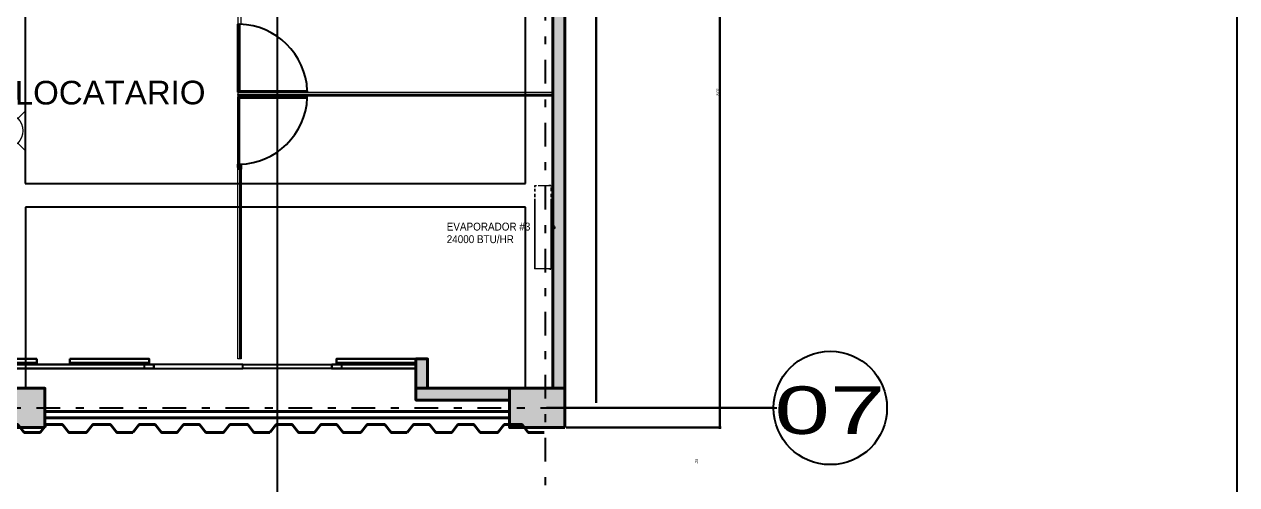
# Model space of a CAD drawing. Header units: millimetres. Extents: x 3781 to 4924, y 1639 to 1721.
# Drawn here: x 4257.45 to 4272.85, y 1649.53 to 1655.38 of the extents above; entities that cross this region are included whole.
import ezdxf

# ---------------------------------------------------------------- set-up
doc = ezdxf.new("R2010")
doc.units = ezdxf.units.MM
for name, pattern in [('CENTER', [0.7, 0.3, -0.2, 0, -0.2]), ('DASHED2', [9.525, 6.35, -3.175]), ('HIDDEN JT', [0.0016, 0.001, -0.0006]), ('HIDDEN2', [0.1875, 0.125, -0.0625]), ('LLUVIAS', [10, 4, -2, 4])]:
    doc.linetypes.add(name, pattern=pattern)
doc.layers.get('Defpoints').update_dxf_attribs({"color": 255})
for name, color, linetype in [('1amobla', 2, 'Continuous'), ('_ACHU3', 253, 'Continuous'), ('A-HATCH CONCRETO', 8, 'Continuous'), ('AS_GL DETECCION_MEZANINE', 7, 'Continuous'), ('DIM', 2, 'Continuous'), ('E-P. MACIZA1', 2, 'HIDDEN2'), ('EJE-ESTRUCTURA', 1, 'CENTER'), ('HACHTCOLUMNA', 250, 'Continuous'), ('JCA_COTAS', 1, 'Continuous'), ('JCA_HATCH 254', 252, 'Continuous'), ('JCA_TEXTO1', 2, 'Continuous'), ('JCA_TEXTO2', 3, 'Continuous'), ('PROYECCION', 1, 'DASHED2'), ('puertas sg', 7, 'Continuous')]:
    doc.layers.add(name, color=color, linetype=linetype)
for name, color, linetype, lineweight in [('A-DETL', 253, 'HIDDEN JT', 9), ('Estructura', 6, 'Continuous', 40), ('M-EQPM', 14, 'Continuous', 18), ('M-EQPM-IDEN', 250, 'Continuous', 9), ('Muro', 4, 'Continuous', 40), ('Piso', 251, 'Continuous', 30), ('TEXTOS', 7, 'Continuous', 20), ('Vidrio', 2, 'Continuous', 30)]:
    doc.layers.add(name, color=color, linetype=linetype, lineweight=lineweight)
doc.layers.add('PDF_A - VENT', color=7, linetype='Continuous', true_color=0xffffff)
doc.layers.add('PDF_VENTANAS', color=7, linetype='Continuous', true_color=0xb9b9b9)
doc.styles.add('ROMANS', font='arial.ttf', dxfattribs={"width": 0.7})
doc.styles.add('SansSerif', font='sanss___.ttf', dxfattribs={"width": 0.9, "height": 0.18})
doc.styles.get("Standard").update_dxf_attribs({"font": 'arial.ttf'})
doc.styles.add('style2', font='arial.ttf', dxfattribs={"width": 1.5})
doc.dimstyles.new('1-10', dxfattribs={"dimscale": 10, "dimtxt": 0.0037, "dimasz": 0.001, "dimexe": 0.0018, "dimexo": 0.0018, "dimgap": 0.0005, "dimtad": 1, "dimzin": 4, "dimdsep": 46, "dimtxsty": 'ROMANS', "dimblk": 'ARCHTICK', "dimcen": 0.003, "dimdle": 0.0015, "dimclrd": 1, "dimclre": 1, "dimclrt": 4, "dimadec": 0, "dimazin": 0, "dimtfac": 1, "dimtix": 1, "dimtmove": 2, "dimatfit": 3, "dimldrblk": 'flecha', "dimfxl": 1, "dimtolj": 1, "dimtzin": 4, "dimarcsym": 0})

# ---------------------------------------------------------------- blocks, each defined once
blk = doc.blocks.new('_ArchTick')
at = {"color": 0, "linetype": 'ByBlock', "const_width": 0.15}
blk.add_lwpolyline([(-0.5, -0.5), (0.5, 0.5)], dxfattribs=at)
blk = doc.blocks.new('*D41')
at = {"layer": 'Defpoints', "color": 0, "transparency": 16777216}
for p in [(-46.702, -6703.674), (-47.386, -6711.699), (-46.702, -6711.699)]:
    blk.add_point(p, dxfattribs=at)
at = {"layer": 'JCA_COTAS', "color": 1, "lineweight": -2, "transparency": 16777216}
for p, q in [((-46.72, -6703.674), (-47.404, -6703.674)), ((-47.386, -6703.659), (-47.386, -6711.714)), ((-46.72, -6711.699), (-47.404, -6711.699))]:
    blk.add_line(p, q, dxfattribs=at)
at = {"layer": 'JCA_COTAS', "color": 1, "lineweight": -2, "transparency": 16777216, "xscale": 0.01, "yscale": 0.01, "zscale": 0.01}
for p, rotation in [((-47.386, -6703.674), 90), ((-47.386, -6711.699), 270)]:
    blk.add_blockref('_ArchTick', p, dxfattribs=dict(at, rotation=rotation))
at = {"layer": 'JCA_COTAS', "color": 4, "transparency": 16777216, "insert": (-47.41, -6707.686), "char_height": 0.037, "attachment_point": 5, "rotation": 90, "style": 'ROMANS'}
blk.add_mtext('\\A1;8.02', dxfattribs=at)
blk = doc.blocks.new('flecha')
at = {"layer": '_ACHU3', "linetype": 'Continuous', "lineweight": 0}
h = blk.add_hatch(color=255, dxfattribs=at)
h.dxf.hatch_style = 1
h.paths.add_polyline_path([(0, 0), (2.4, 0.4), (2.4, 0), (4, 0), (4, 0), (2.4, 0), (2.4, -0.4)])
at = {"layer": '_ACHU3', "linetype": 'Continuous', "lineweight": 0, "flags": 128}
blk.add_lwpolyline([(0, 0), (2.4, 0.4), (2.4, 0), (2.4, 0), (4, 0), (4, 0), (2.4, 0), (2.4, -0.4), (0, 0)], dxfattribs=at)
blk = doc.blocks.new('*D42')
at = {"layer": 'Defpoints', "color": 0, "transparency": 16777216}
for p in [(-49.604, -6711.699), (-49.354, -6711.949), (-47.386, -6711.949)]:
    blk.add_point(p, dxfattribs=at)
at = {"layer": 'JCA_COTAS', "color": 1, "lineweight": -2, "transparency": 16777216}
for p, q in [((-49.586, -6711.699), (-47.368, -6711.699)), ((-47.386, -6711.684), (-47.386, -6711.964)), ((-49.336, -6711.949), (-47.368, -6711.949))]:
    blk.add_line(p, q, dxfattribs=at)
at = {"layer": 'JCA_COTAS', "color": 1, "lineweight": -2, "transparency": 16777216, "xscale": 0.01, "yscale": 0.01, "zscale": 0.01}
for p, rotation in [((-47.386, -6711.699), 90), ((-47.386, -6711.949), 270)]:
    blk.add_blockref('_ArchTick', p, dxfattribs=dict(at, rotation=rotation))
at = {"layer": 'JCA_COTAS', "color": 4, "transparency": 16777216, "insert": (-47.681, -6712.376), "char_height": 0.037, "attachment_point": 5, "rotation": 90, "style": 'ROMANS'}
blk.add_mtext('\\A1;.25', dxfattribs=at)
blk = doc.blocks.new('USA_IDU_RAC_QMD3_231005_SALIDA ATRAS - 18_000BTU_ 208-230V_ AR18CSDABWKNCV-2213265-NIVEL 03')
at = {"layer": 'A-DETL'}
for p, q in [((80.134, -13.676), (80.084, -13.676)), ((80.084, -13.683), (80.134, -13.683)), ((80.209, -13.676), (80.165, -13.676)), ((80.165, -13.683), (80.209, -13.683)), ((80.065, -13.888), (80.065, -13.882)), ((80.083, -13.882), (80.065, -13.882)), ((80.065, -13.891), (80.083, -13.891)), ((80.136, -13.882), (80.103, -13.882)), ((80.103, -13.891), (80.134, -13.891)), ((80.209, -13.882), (80.165, -13.882)), ((80.165, -13.891), (80.209, -13.891))]:
    blk.add_line(p, q, dxfattribs=at)
for centre, major_axis, start_param, end_param in [((80.06, -13.688), (0, 0.00635), 0, 0.261799), ((80.06, -13.688), (0, 0.00635), 6.021386, 6.283185), ((80.065, -13.678), (0, 0.00226), 0, 0.2618), ((81.12, -13.678), (0, 0.00226), 0, 0.2618), ((81.125, -13.688), (0, 0.00635), 6.021386, 6.283185), ((81.125, -13.688), (0, 0.00635), 0, 0.2618), ((80.065, -13.696), (0, 0.498), 1.914621, 1.953968), ((80.065, -13.884), (0, 0.00661), 2.216568, 3.141593), ((81.12, -13.884), (0, 0.00661), 2.910337, 3.141593)]:
    blk.add_ellipse(centre, major_axis=major_axis, ratio=0.000003, start_param=start_param, end_param=end_param, dxfattribs=at)
at = {"layer": 'M-EQPM'}
for p, q in [((80.065, -13.681), (80.06, -13.681)), ((80.065, -13.684), (80.06, -13.684)), ((80.06, -13.69), (80.065, -13.69)), ((80.065, -13.692), (80.06, -13.692)), ((80.065, -13.683), (80.065, -13.676)), ((81.12, -13.676), (80.229, -13.676)), ((80.229, -13.683), (81.12, -13.683)), ((81.12, -13.676), (81.12, -13.683)), ((81.125, -13.681), (81.12, -13.681)), ((81.125, -13.684), (81.12, -13.684)), ((81.12, -13.69), (81.125, -13.69)), ((81.125, -13.692), (81.12, -13.692)), ((80.06, -13.71), (80.065, -13.71)), ((81.12, -13.71), (81.125, -13.71)), ((81.12, -13.882), (80.229, -13.882)), ((80.229, -13.891), (81.12, -13.891)), ((81.12, -13.882), (81.12, -13.888))]:
    blk.add_line(p, q, dxfattribs=at)
for centre, major_axis, start_param, end_param in [((80.06, -13.688), (0, 0.00635), 0, 2.617994), ((80.06, -13.688), (0, 0.00635), 5.497787, 6.283185), ((80.06, -13.687), (0, 0.00318), 0, 3.141593), ((80.06, -13.687), (0, 0.00318), 3.141593, 6.283185), ((80.06, -13.688), (0, 0.00635), 3.665192, 3.926991), ((80.06, -13.701), (0, 0.009), 0, 3.141593), ((80.06, -13.701), (0, 0.009), 5.759587, 6.283185), ((80.065, -13.678), (0, 0.00226), 0, 0.523601), ((80.065, -13.696), (0, 0.498), 1.544707, 1.872346), ((81.12, -13.678), (0, 0.00226), 0, 0.523599), ((81.12, -13.696), (0, 0.498), 1.544707, 1.953968), ((81.125, -13.688), (0, 0.00635), 5.497787, 6.283185), ((81.125, -13.688), (0, 0.00635), 0, 2.617994), ((81.125, -13.687), (0, 0.00318), 3.141593, 6.283185), ((81.125, -13.687), (0, 0.00318), 0, 3.141593), ((81.125, -13.701), (0, 0.009), 5.759587, 6.283185), ((81.125, -13.701), (0, 0.009), 0, 3.141593), ((81.125, -13.688), (0, 0.00635), 3.665192, 3.926991), ((80.06, -13.701), (0, 0.009), 3.141593, 3.665191), ((81.125, -13.701), (0, 0.009), 3.141593, 3.665191), ((81.12, -13.884), (0, 0.00661), 2.216568, 3.141593)]:
    blk.add_ellipse(centre, major_axis=major_axis, ratio=0.000003, start_param=start_param, end_param=end_param, dxfattribs=at)
blk = doc.blocks.new('AS_Strobe-CEILING')
at = {"color": 0, "linetype": 'Continuous', "lineweight": 15}
for p, q in [((-0.105, 0.105), (-0.163, 0.163)), ((0.105, 0.105), (0.163, 0.163)), ((-0.105, -0.105), (-0.163, -0.163)), ((0.105, -0.105), (0.163, -0.163))]:
    blk.add_line(p, q, dxfattribs=at)
blk.add_ellipse((0, 0), major_axis=(0.148, 0), ratio=1, dxfattribs=at)
blk = doc.blocks.new('Horne Strobe Cielo')
at = {"layer": 'AS_GL DETECCION_MEZANINE', "color": 1, "linetype": 'Continuous', "xscale": 1.5, "yscale": 1.5, "zscale": 1.5}
blk.add_blockref('AS_Strobe-CEILING', (-679.742, -2828), dxfattribs=at)
at = {"layer": '1amobla', "color": 7, "linetype": 'Continuous', "ltscale": 0.3, "true_color": 0xffffff, "insert": (-679.843, -2827.878), "char_height": 0.25, "width": 0.07916, "attachment_point": 1}
blk.add_mtext('H', dxfattribs=at)
blk = doc.blocks.new('estructura etapa 3')
at = {"layer": 'HACHTCOLUMNA'}
h = blk.add_hatch(color=256, dxfattribs=at)
h.paths.add_polyline_path([(-91.651, -6658.124), (-91.651, -6657.624), (-92.35, -6657.624), (-92.35, -6658.124)])
h.paths.add_polyline_path([(-49.354, -6658.124), (-49.354, -6657.624), (-50.055, -6657.624), (-50.055, -6658.124)])
h.paths.add_polyline_path([(-56.053, -6658.124), (-56.053, -6657.624), (-56.753, -6657.624), (-56.753, -6658.124)])
h.paths.add_polyline_path([(-76.45, -6659.124), (-76.95, -6659.124), (-76.95, -6657.624), (-76.45, -6657.624)])
h.paths.add_polyline_path([(-83.95, -6659.124), (-84.45, -6659.124), (-84.45, -6657.624), (-83.95, -6657.624)])
h.paths.add_polyline_path([(-60.452, -6659.124), (-60.952, -6659.124), (-60.952, -6657.624), (-60.452, -6657.624)])
h.paths.add_polyline_path([(-67.95, -6659.124), (-68.45, -6659.124), (-68.45, -6657.624), (-67.95, -6657.624)])
h.paths.add_polyline_path([(-91.85, -6668.199), (-91.851, -6667.599), (-92.35, -6667.599), (-92.349, -6668.199)])
h.paths.add_polyline_path([(-49.354, -6668.199), (-49.354, -6667.599), (-49.854, -6667.599), (-49.854, -6668.199)])
h.paths.add_polyline_path([(-56.154, -6668.149), (-56.154, -6667.649), (-56.854, -6667.649), (-56.854, -6668.149)])
h.paths.add_polyline_path([(-59.952, -6667.649), (-59.952, -6668.149), (-61.452, -6668.149), (-61.452, -6667.649)])
h.paths.add_polyline_path([(-75.95, -6667.649), (-75.95, -6668.149), (-77.45, -6668.149), (-77.45, -6667.649)])
h.paths.add_polyline_path([(-68.95, -6667.649), (-68.95, -6668.149), (-67.45, -6668.149), (-67.45, -6667.649)])
h.paths.add_polyline_path([(-84.95, -6667.649), (-84.95, -6668.149), (-83.45, -6668.149), (-83.45, -6667.649)])
h.paths.add_polyline_path([(-91.85, -6676.199), (-91.85, -6675.599), (-92.349, -6675.599), (-92.349, -6676.199)])
h.paths.add_polyline_path([(-49.354, -6676.199), (-49.354, -6675.599), (-49.854, -6675.599), (-49.854, -6676.199)])
h.paths.add_polyline_path([(-56.154, -6676.149), (-56.154, -6675.649), (-56.754, -6675.649), (-56.754, -6676.149)])
h.paths.add_polyline_path([(-59.952, -6675.649), (-59.952, -6676.149), (-61.452, -6676.149), (-61.452, -6675.649)])
h.paths.add_polyline_path([(-75.95, -6675.649), (-75.95, -6676.149), (-77.45, -6676.149), (-77.45, -6675.649)])
h.paths.add_polyline_path([(-68.95, -6675.649), (-68.95, -6676.149), (-67.45, -6676.149), (-67.45, -6675.649)])
h.paths.add_polyline_path([(-84.95, -6675.649), (-84.95, -6676.149), (-83.45, -6676.149), (-83.45, -6675.649)])
h.paths.add_polyline_path([(-91.847, -6686.299), (-91.851, -6685.699), (-92.35, -6685.699), (-92.346, -6686.299)])
h.paths.add_polyline_path([(-49.354, -6686.299), (-49.354, -6685.699), (-49.854, -6685.699), (-49.854, -6686.299)])
h.paths.add_polyline_path([(-56.154, -6686.249), (-56.154, -6685.749), (-56.754, -6685.749), (-56.754, -6686.249)])
h.paths.add_polyline_path([(-59.952, -6685.749), (-59.952, -6686.249), (-61.452, -6686.249), (-61.452, -6685.749)])
h.paths.add_polyline_path([(-75.95, -6685.749), (-75.95, -6686.249), (-77.45, -6686.249), (-77.45, -6685.749)])
h.paths.add_polyline_path([(-68.95, -6685.749), (-68.95, -6686.249), (-67.45, -6686.249), (-67.45, -6685.749)])
h.paths.add_polyline_path([(-84.95, -6685.749), (-84.95, -6686.249), (-83.45, -6686.249), (-83.45, -6685.749)])
h.paths.add_polyline_path([(-49.353, -6694.294), (-49.354, -6693.699), (-49.855, -6693.699), (-49.854, -6694.294)])
h.paths.add_polyline_path([(-56.054, -6694.249), (-56.054, -6693.749), (-56.753, -6693.749), (-56.753, -6694.249)])
h.paths.add_polyline_path([(-91.651, -6694.249), (-91.651, -6693.749), (-92.35, -6693.749), (-92.35, -6694.249)])
h.paths.add_polyline_path([(-59.952, -6693.749), (-59.952, -6694.249), (-61.452, -6694.249), (-61.452, -6693.749)])
h.paths.add_polyline_path([(-75.95, -6693.749), (-75.95, -6694.249), (-77.45, -6694.249), (-77.45, -6693.749)])
h.paths.add_polyline_path([(-68.95, -6693.749), (-68.95, -6694.249), (-67.45, -6694.249), (-67.45, -6693.749)])
h.paths.add_polyline_path([(-84.95, -6693.749), (-84.95, -6694.249), (-83.45, -6694.249), (-83.45, -6693.749)])
h.paths.add_polyline_path([(-49.358, -6703.974), (-49.353, -6703.374), (-49.854, -6703.374), (-49.859, -6703.974)])
h.paths.add_polyline_path([(-56.054, -6703.924), (-56.054, -6703.424), (-56.753, -6703.424), (-56.753, -6703.924)])
h.paths.add_polyline_path([(-67.95, -6704.924), (-67.95, -6703.424), (-68.45, -6703.424), (-68.45, -6704.924)])
h.paths.add_polyline_path([(-91.651, -6703.924), (-91.651, -6703.424), (-92.35, -6703.424), (-92.35, -6703.924)])
h.paths.add_polyline_path([(-61.847, -6703.424), (-60.347, -6703.424), (-60.347, -6703.924), (-61.847, -6703.924)])
h.paths.add_polyline_path([(-83.95, -6704.924), (-83.95, -6703.424), (-84.45, -6703.424), (-84.45, -6704.924)])
h.paths.add_polyline_path([(-76.45, -6704.924), (-76.45, -6703.424), (-76.95, -6703.424), (-76.95, -6704.924)])
h.paths.add_polyline_path([(-49.354, -6711.949), (-49.354, -6711.449), (-50.054, -6711.449), (-50.054, -6711.949)])
h.paths.add_polyline_path([(-55.954, -6711.949), (-55.954, -6711.449), (-56.654, -6711.449), (-56.654, -6711.949)])
h.paths.add_polyline_path([(-91.65, -6711.949), (-91.65, -6711.449), (-92.35, -6711.449), (-92.35, -6711.949)])
h.paths.add_polyline_path([(-60.952, -6711.949), (-60.952, -6709.549), (-60.452, -6709.549), (-60.452, -6711.949)])
h.paths.add_polyline_path([(-68.45, -6709.549), (-68.45, -6711.949), (-67.95, -6711.949), (-67.95, -6709.549)])
h.paths.add_polyline_path([(-76.95, -6709.549), (-76.95, -6711.949), (-76.45, -6711.949), (-76.45, -6709.549)])
h.paths.add_polyline_path([(-83.95, -6709.549), (-83.95, -6711.949), (-84.45, -6711.949), (-84.45, -6709.549)])
at = {"layer": 'EJE-ESTRUCTURA'}
for p, q in [((-49.604, -6655.279), (-49.604, -6714.839)), ((-93.66, -6711.699), (-46.502, -6711.699))]:
    blk.add_line(p, q, dxfattribs=at)
at = {"layer": 'Estructura'}
for points in [[(-55.954, -6711.949), (-55.954, -6711.449), (-56.654, -6711.449), (-56.654, -6711.949)], [(-49.354, -6711.949), (-49.354, -6711.449), (-50.054, -6711.449), (-50.054, -6711.949)]]:
    blk.add_lwpolyline(points, close=True, dxfattribs=at)
at = {"layer": 'JCA_TEXTO1', "linetype": 'Continuous'}
blk.add_circle((-45.982, -6711.699), 0.72, dxfattribs=at)
at = {"layer": 'JCA_TEXTO2', "style": 'style2', "width": 1.5}
blk.add_text('07', height=0.6031, rotation=0.0293, dxfattribs=at).set_placement((-46.69, -6712.029))
at = {"layer": 'JCA_COTAS'}
dim = blk.add_linear_dim(base=(-47.38635, -6711.69883), p1=(-46.70152, -6703.67384), p2=(-46.70152, -6711.69883), angle=90, dimstyle='1-10', dxfattribs=at)
dim.commit()
dim.dimension.update_dxf_attribs({"geometry": '*D41', "text_midpoint": (-47.41024, -6707.68633)})
dim = blk.add_linear_dim(base=(-47.386, -6711.949), p1=(-49.604, -6711.699), p2=(-49.354, -6711.949), angle=90, dimstyle='1-10', dxfattribs=at)
dim.commit()
dim.dimension.update_dxf_attribs({"geometry": '*D42', "text_midpoint": (-47.681, -6712.376), "dimtype": 128})

msp = doc.modelspace()

# ---------------------------------------------------------------- hatches: boundary and pattern name
at = {"layer": 'A-HATCH CONCRETO', "ltscale": 0.03}
h = msp.add_hatch(color=256, dxfattribs=at)
h.dxf.hatch_style = 1
h.paths.add_polyline_path([(4262.424, 1650.753), (4262.424, 1651.126), (4262.574, 1651.126), (4262.574, 1650.753)])
h.paths.add_polyline_path([(4263.615, 1650.753), (4262.424, 1650.753), (4262.424, 1650.603), (4263.615, 1650.603)])
at = {"layer": 'JCA_HATCH 254', "linetype": 'Continuous', "ltscale": 0.3, "true_color": 0x636466, "transparency": 33554687}
h = msp.add_hatch(color=251, dxfattribs=at)
h.dxf.hatch_style = 1
h.paths.add_polyline_path([(4264.315, 1704.478), (4264.165, 1704.478), (4264.165, 1650.753), (4264.315, 1650.753)])

# ---------------------------------------------------------------- linework, layer by layer
at = {"layer": '1amobla', "color": 7, "linetype": 'Continuous', "ltscale": 0.3, "true_color": 0xffffff}
msp.add_line((4260.664, 1697.848), (4260.664, 1646.417), dxfattribs=at)
msp.add_lwpolyline([(4214.399, 1712.387), (4272.847, 1712.387), (4272.847, 1639.402), (4214.399, 1639.402)], close=True, dxfattribs=at)
msp.add_lwpolyline([(4256.165, 1659.974), (4256.565, 1659.974), (4256.565, 1660.124), (4254.775, 1660.124), (4254.775, 1661.477), (4257.465, 1661.477), (4257.465, 1658.778), (4256.916, 1658.778), (4256.916, 1658.278), (4257.615, 1658.278), (4257.615, 1661.477), (4264.165, 1661.477), (4264.166, 1658.828), (4263.814, 1658.828), (4263.815, 1658.228), (4264.165, 1658.228), (4264.165, 1650.753), (4262.574, 1650.753), (4262.574, 1651.126), (4262.424, 1651.126)], dxfattribs=at)
at = {"layer": 'DIM'}
msp.add_circle((4264.165, 1652.797), 0.02, dxfattribs=at)
at = {"layer": 'E-P. MACIZA1', "color": 7, "linetype": 'LLUVIAS', "ltscale": 3, "true_color": 0xffffff}
msp.add_lwpolyline([(4257.465, 1653.353), (4263.815, 1653.353), (4263.815, 1655.653), (4257.465, 1655.653)], close=True, dxfattribs=at)
msp.add_lwpolyline([(4263.815, 1650.753), (4263.815, 1653.053), (4257.468, 1653.053), (4257.468, 1650.753)], dxfattribs=at)
at = {"layer": 'Muro'}
for points in [[(4264.315, 1704.478), (4264.165, 1704.478), (4264.165, 1650.753), (4264.315, 1650.753)], [(4262.424, 1650.753), (4262.424, 1651.126), (4262.574, 1651.126), (4262.574, 1650.753)], [(4263.615, 1650.753), (4262.424, 1650.753), (4262.424, 1650.603), (4263.615, 1650.603)]]:
    msp.add_lwpolyline(points, close=True, dxfattribs=at)
at = {"layer": 'Muro', "color": 3}
msp.add_lwpolyline([(4263.615, 1650.376), (4257.715, 1650.376), (4257.715, 1650.456), (4263.615, 1650.456)], close=True, dxfattribs=at)
for points in [[(4257.088, 1650.193), (4257.168, 1650.292), (4257.371, 1650.292), (4257.451, 1650.193), (4257.654, 1650.193), (4257.734, 1650.292), (4257.937, 1650.292), (4258.017, 1650.193), (4258.242, 1650.193), (4258.322, 1650.292), (4258.547, 1650.292), (4258.627, 1650.193), (4258.83, 1650.193)], [(4258.83, 1650.193), (4258.91, 1650.292), (4259.113, 1650.292), (4259.193, 1650.193), (4259.395, 1650.193), (4259.475, 1650.292), (4259.678, 1650.292), (4259.758, 1650.193), (4259.983, 1650.193), (4260.063, 1650.292), (4260.289, 1650.292), (4260.369, 1650.193), (4260.572, 1650.193)], [(4260.572, 1650.193), (4260.652, 1650.292), (4260.854, 1650.292), (4260.934, 1650.193), (4261.137, 1650.193), (4261.217, 1650.292), (4261.42, 1650.292), (4261.5, 1650.193), (4261.725, 1650.193), (4261.805, 1650.292), (4262.03, 1650.292), (4262.11, 1650.193), (4262.313, 1650.193)], [(4262.313, 1650.193), (4262.393, 1650.292), (4262.596, 1650.292), (4262.676, 1650.193), (4262.879, 1650.193), (4262.959, 1650.292), (4263.161, 1650.292), (4263.241, 1650.193), (4263.467, 1650.193), (4263.547, 1650.292), (4263.772, 1650.292), (4263.852, 1650.193), (4264.055, 1650.193)]]:
    msp.add_lwpolyline(points, dxfattribs=at)
at = {"layer": 'PDF_A - VENT', "color": 8, "linetype": 'Continuous', "lineweight": 0, "true_color": 0x7f7f7f}
for points in [[(4260.208, 1658.506), (4260.165, 1658.506), (4260.165, 1655.377), (4260.208, 1655.377)], [(4264.165, 1654.466), (4264.165, 1654.51), (4260.165, 1654.51), (4260.165, 1654.466)], [(4260.208, 1651.126), (4260.165, 1651.126), (4260.165, 1653.599), (4260.208, 1653.599)]]:
    msp.add_lwpolyline(points, close=True, dxfattribs=at)
at = {"layer": 'PDF_A - VENT', "color": 253, "linetype": 'Continuous', "lineweight": 5, "true_color": 0xa7a7a7}
for points in [[(4260.186, 1653.544, -0.054234), (4260.184, 1653.541, 0.182414), (4260.191, 1653.546, 0.182414), (4260.199, 1653.542, -0.054234), (4260.196, 1653.544)], [(4260.184, 1653.546, -0.182414), (4260.191, 1653.541, -0.182414), (4260.198, 1653.546)]]:
    msp.add_lwpolyline(points, format="xyb", dxfattribs=at)
for points in [[(4260.184, 1653.541), (4260.184, 1653.541)], [(4260.203, 1653.541), (4260.203, 1653.541)]]:
    msp.add_lwpolyline(points, dxfattribs=at)
msp.add_lwpolyline([(4260.193, 1653.495), (4260.193, 1653.5), (4260.193, 1653.505), (4260.193, 1653.5)], close=True, dxfattribs=at)
for centre, start, end in [((4260.177, 1653.524), 55.4303, 67.8476), ((4260.205, 1653.524), 112.1524, 124.5697)]:
    msp.add_arc(centre, 0.0167, start, end, dxfattribs=at)
at = {"layer": 'PDF_A - VENT', "linetype": 'Continuous', "transparency": 33554559}
for points in [[(4260.165, 1653.599), (4260.208, 1653.599), (4260.165, 1653.565)], [(4260.208, 1653.599), (4260.165, 1653.565), (4260.208, 1653.565)], [(4260.165, 1653.565), (4260.208, 1653.565), (4260.165, 1653.56)], [(4260.208, 1653.565), (4260.165, 1653.56), (4260.208, 1653.56)], [(4260.165, 1653.56), (4260.198, 1653.56), (4260.165, 1653.556)], [(4260.198, 1653.56), (4260.165, 1653.556), (4260.198, 1653.556)], [(4260.165, 1653.551), (4260.184, 1653.551), (4260.169, 1653.546)], [(4260.203, 1653.565), (4260.169, 1653.565), (4260.169, 1653.565)], [(4260.169, 1653.565), (4260.169, 1653.565), (4260.203, 1653.565)], [(4260.193, 1653.556), (4260.169, 1653.556), (4260.169, 1653.556)], [(4260.169, 1653.556), (4260.169, 1653.556), (4260.193, 1653.556)], [(4260.169, 1653.556), (4260.184, 1653.556), (4260.174, 1653.551)], [(4260.184, 1653.551), (4260.169, 1653.546), (4260.184, 1653.546)], [(4260.184, 1653.546), (4260.169, 1653.546), (4260.189, 1653.546)], [(4260.169, 1653.546), (4260.184, 1653.546), (4260.179, 1653.536)], [(4260.184, 1653.556), (4260.174, 1653.551), (4260.184, 1653.551)], [(4260.184, 1653.546), (4260.179, 1653.536), (4260.184, 1653.536)], [(4260.189, 1653.536), (4260.179, 1653.536), (4260.184, 1653.536)], [(4260.189, 1653.546), (4260.184, 1653.546), (4260.184, 1653.546)], [(4260.184, 1653.546), (4260.184, 1653.546), (4260.189, 1653.546)], [(4260.189, 1653.541), (4260.189, 1653.546), (4260.184, 1653.546)], [(4260.189, 1653.536), (4260.184, 1653.536), (4260.184, 1653.536)], [(4260.184, 1653.536), (4260.184, 1653.536), (4260.189, 1653.536)], [(4260.189, 1653.536), (4260.184, 1653.536), (4260.184, 1653.536)], [(4260.184, 1653.536), (4260.184, 1653.536), (4260.189, 1653.536)], [(4260.189, 1653.541), (4260.189, 1653.541), (4260.189, 1653.546)], [(4260.203, 1653.546), (4260.198, 1653.546), (4260.198, 1653.546)], [(4260.198, 1653.546), (4260.198, 1653.546), (4260.208, 1653.546)], [(4260.198, 1653.546), (4260.208, 1653.546), (4260.203, 1653.546)], [(4260.198, 1653.541), (4260.198, 1653.541), (4260.203, 1653.546)], [(4260.198, 1653.541), (4260.203, 1653.546), (4260.198, 1653.546)], [(4260.198, 1653.536), (4260.203, 1653.536), (4260.203, 1653.536)], [(4260.203, 1653.536), (4260.198, 1653.536), (4260.198, 1653.536)], [(4260.198, 1653.536), (4260.198, 1653.536), (4260.203, 1653.536)], [(4260.203, 1653.536), (4260.208, 1653.536), (4260.198, 1653.536)], [(4260.203, 1653.56), (4260.208, 1653.56), (4260.203, 1653.546)], [(4260.208, 1653.56), (4260.203, 1653.546), (4260.208, 1653.546)], [(4260.203, 1653.546), (4260.208, 1653.546), (4260.203, 1653.536)], [(4260.208, 1653.546), (4260.203, 1653.536), (4260.208, 1653.536)], [(4260.203, 1653.536), (4260.203, 1653.536), (4260.208, 1653.536)]]:
    msp.add_solid(points, dxfattribs=at)
at = {"layer": 'PDF_A - VENT', "color": 4, "linetype": 'Continuous', "transparency": 33554559}
for points in [[(4260.193, 1653.556), (4260.193, 1651.197), (4260.193, 1651.197)], [(4260.193, 1651.197), (4260.193, 1651.197), (4260.193, 1653.556)]]:
    msp.add_solid(points, dxfattribs=at)
at = {"layer": 'PDF_VENTANAS', "linetype": 'Continuous', "lineweight": 25}
for points in [[(4264.165, 1654.481), (4260.165, 1654.481), (4264.165, 1654.481)], [(4260.193, 1651.126), (4260.193, 1653.556), (4260.193, 1651.126)]]:
    msp.add_lwpolyline(points, dxfattribs=at)
for points in [[(4260.169, 1653.556), (4260.165, 1653.556), (4260.165, 1653.565), (4260.169, 1653.565), (4260.165, 1653.565), (4260.165, 1653.599), (4260.208, 1653.599), (4260.208, 1653.565), (4260.203, 1653.565), (4260.208, 1653.565), (4260.208, 1653.536), (4260.203, 1653.536), (4260.198, 1653.536), (4260.203, 1653.536), (4260.203, 1653.546), (4260.198, 1653.541), (4260.198, 1653.546), (4260.203, 1653.546), (4260.203, 1653.56), (4260.198, 1653.56), (4260.198, 1653.556), (4260.193, 1653.556), (4260.184, 1653.556), (4260.184, 1653.546), (4260.189, 1653.546), (4260.189, 1653.541), (4260.184, 1653.546), (4260.184, 1653.536), (4260.189, 1653.536), (4260.184, 1653.536), (4260.179, 1653.536), (4260.165, 1653.551), (4260.174, 1653.551)], [(4260.169, 1653.594), (4260.203, 1653.594), (4260.203, 1653.57), (4260.198, 1653.57), (4260.198, 1653.565), (4260.169, 1653.565), (4260.169, 1653.57)], [(4260.193, 1653.556), (4260.193, 1653.56), (4260.169, 1653.56), (4260.174, 1653.56), (4260.174, 1653.556), (4260.179, 1653.551), (4260.169, 1653.551), (4260.179, 1653.536), (4260.179, 1653.556)]]:
    msp.add_lwpolyline(points, close=True, dxfattribs=at)
at = {"layer": 'Piso'}
msp.add_line((4264.715, 1650.57), (4264.715, 1668.889, -41.255), dxfattribs=at)
at = {"layer": 'PROYECCION', "ltscale": 3}
for points in [[(4258.975, 1651.054), (4258.975, 1651.004), (4260.227, 1651.004), (4260.227, 1651.054)], [(4261.478, 1651.054), (4261.478, 1651.004), (4260.227, 1651.004), (4260.227, 1651.054)]]:
    msp.add_lwpolyline(points, close=True, dxfattribs=at)
at = {"layer": 'puertas sg'}
for points in [[(4260.187, 1654.533), (4260.165, 1654.533), (4260.165, 1655.377), (4260.187, 1655.377)], [(4260.165, 1654.515), (4260.165, 1654.533), (4261.046, 1654.533), (4261.046, 1654.515)], [(4260.165, 1654.461), (4260.165, 1654.443), (4261.046, 1654.443), (4261.046, 1654.461)], [(4260.187, 1654.443), (4260.165, 1654.443), (4260.165, 1653.599), (4260.187, 1653.599)]]:
    msp.add_lwpolyline(points, close=True, dxfattribs=at)
for centre, start, end in [((4260.167, 1654.498), 2.2646, 88.6915), ((4260.167, 1654.478), 271.3085, 357.7354)]:
    msp.add_arc(centre, 0.879, start, end, dxfattribs=at)
at = {"layer": 'Vidrio'}
for points in [[(4257.612, 1651.126), (4257.612, 1651.076), (4256.602, 1651.076), (4256.602, 1651.126)], [(4258.029, 1651.126), (4258.029, 1651.076), (4259.038, 1651.076), (4259.038, 1651.126)], [(4262.424, 1651.126), (4262.424, 1651.076), (4261.415, 1651.076), (4261.415, 1651.126)], [(4259.097, 1651.054), (4259.097, 1651.004), (4256.543, 1651.004), (4256.543, 1651.054)], [(4262.424, 1651.054), (4262.424, 1651.004), (4261.356, 1651.004), (4261.356, 1651.054)]]:
    msp.add_lwpolyline(points, close=True, dxfattribs=at)

# ---------------------------------------------------------------- block references
at = {"layer": '1amobla', "color": 7, "linetype": 'Continuous', "true_color": 0xffffff}
msp.add_blockref('Horne Strobe Cielo', (4936.955, 4482.024), dxfattribs=at)
at = {"layer": 'A-DETL', "rotation": 270}
msp.add_blockref('USA_IDU_RAC_QMD3_231005_SALIDA ATRAS - 18_000BTU_ 208-230V_ AR18CSDABWKNCV-2213265-NIVEL 03', (4277.821, 1733.389), dxfattribs=at)
at = {"layer": 'Vidrio'}
msp.add_blockref('estructura etapa 3', (4313.668, 8362.202), dxfattribs=at)

# ---------------------------------------------------------------- texts
at = {"layer": 'M-EQPM-IDEN', "color": 7, "insert": (4262.816, 1652.726), "char_height": 0.1, "width": 2.2329, "attachment_point": 4, "line_spacing_factor": 0.958818, "style": 'SansSerif'}
msp.add_mtext('\\pxt6.35,12.7,19.05,25.4,31.75,38.1,44.45,50.8,57.15,63.5,69.85,76.2,82.55,88.9,95.25,101.6,107.95,114.3,120.65,127,133.35,139.7,146.05,152.4,158.75,165.1,171.45,177.8,184.15,190.5,196.85,203.2;EVAPORADOR #3\\P24000 BTU/HR', dxfattribs=at)
at = {"layer": 'TEXTOS'}
msp.add_text('OFICINA LOCATARIO', height=0.3, rotation=0.0669, dxfattribs=at).set_placement((4255.516, 1654.355))

doc.saveas('drawing.dxf')
